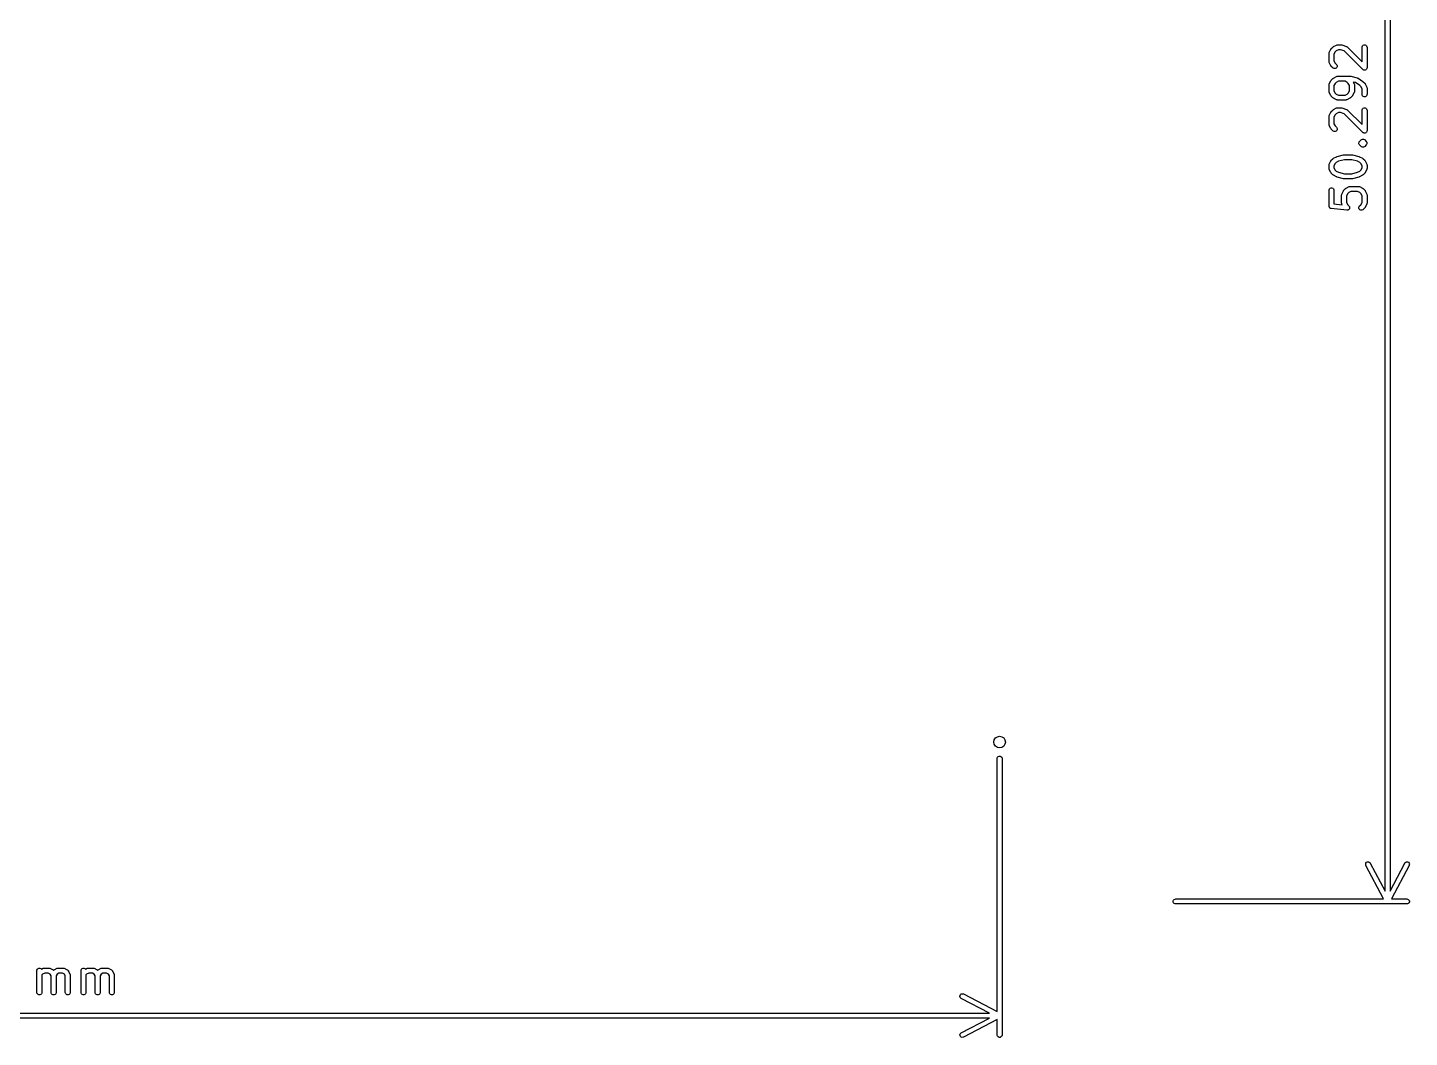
# Model space of a CAD drawing. Extents: x 0.02 to 3.29, y 0.05 to 2.53.
# Drawn here: x 1.642 to 3.288, y 0.048 to 1.252 of the extents above; entities that cross this region are included whole.
import ezdxf

# ---------------------------------------------------------------- set-up
doc = ezdxf.new("R2010")
doc.units = 0
doc.header["$MEASUREMENT"] = 0
doc.layers.add('BLACK', color=7, linetype='CONTINUOUS')

msp = doc.modelspace()

# ---------------------------------------------------------------- linework, layer by layer
at = {"layer": 'BLACK', "linetype": 'CONTINUOUS'}
for p, q in [((3.259, 0.2221), (3.259, 2.1779)), ((3.265, 2.1779), (3.265, 0.2221)), ((3.1923, 1.2206), (3.1924, 1.2212)), ((3.1923, 1.2112), (3.1923, 1.2206)), ((3.1924, 1.2214), (3.1926, 1.2219)), ((3.1924, 1.2213), (3.1924, 1.2214)), ((3.1924, 1.2212), (3.1924, 1.2213)), ((3.1926, 1.2219), (3.1945, 1.2257)), ((3.1945, 1.2257), (3.1947, 1.2259)), ((3.1947, 1.2261), (3.1948, 1.2262)), ((3.1947, 1.226), (3.1947, 1.2261)), ((3.1947, 1.2259), (3.1947, 1.226)), ((3.1948, 1.2262), (3.1949, 1.2262)), ((3.1949, 1.2262), (3.195, 1.2265)), ((3.195, 1.2265), (3.1969, 1.2283)), ((3.1969, 1.2283), (3.1971, 1.2285)), ((3.1971, 1.2285), (3.1972, 1.2286)), ((3.1972, 1.2286), (3.1973, 1.2286)), ((3.1973, 1.2286), (3.1974, 1.2287)), ((3.1974, 1.2287), (3.1977, 1.2289)), ((3.1974, 1.2287), (3.1974, 1.2287)), ((3.1977, 1.2289), (3.2014, 1.2308)), ((3.1996, 1.2226), (3.1982, 1.2199)), ((3.1982, 1.2199), (3.1982, 1.2119)), ((3.2008, 1.2238), (3.1996, 1.2226)), ((3.2035, 1.2252), (3.2008, 1.2238)), ((3.2014, 1.2308), (3.202, 1.231)), ((3.202, 1.231), (3.2021, 1.231)), ((3.2021, 1.231), (3.2022, 1.231)), ((3.2022, 1.231), (3.2028, 1.2311)), ((3.2028, 1.2311), (3.2065, 1.2311)), ((3.206, 1.2252), (3.2035, 1.2252)), ((3.2105, 1.2237), (3.206, 1.2252)), ((3.2065, 1.2311), (3.2068, 1.231)), ((3.2068, 1.231), (3.2069, 1.2311)), ((3.2069, 1.2311), (3.207, 1.231)), ((3.207, 1.231), (3.2071, 1.231)), ((3.2071, 1.231), (3.2072, 1.231)), ((3.2072, 1.231), (3.2074, 1.2309)), ((3.2074, 1.2309), (3.2131, 1.229)), ((3.2325, 1.2017), (3.2105, 1.2237)), ((3.2131, 1.229), (3.2136, 1.2288)), ((3.2136, 1.2288), (3.2137, 1.2287)), ((3.2137, 1.2287), (3.2138, 1.2287)), ((3.2138, 1.2287), (3.2142, 1.2283)), ((3.2142, 1.2283), (3.2317, 1.2109)), ((3.2317, 1.2287), (3.2322, 1.2298)), ((3.2317, 1.2281), (3.2317, 1.2287)), ((3.2317, 1.2109), (3.2317, 1.2281)), ((3.2322, 1.2298), (3.233, 1.2306)), ((3.233, 1.2306), (3.2341, 1.231)), ((3.2341, 1.231), (3.2352, 1.231)), ((3.2352, 1.231), (3.2363, 1.2306)), ((3.2363, 1.2306), (3.2371, 1.2298)), ((3.2371, 1.2298), (3.2375, 1.2287)), ((3.2375, 1.2287), (3.2376, 1.2281)), ((3.2376, 1.2281), (3.2376, 1.2037)), ((3.1924, 1.2107), (3.1923, 1.2112)), ((3.1924, 1.2106), (3.1924, 1.2107)), ((3.1924, 1.2105), (3.1924, 1.2106)), ((3.1926, 1.2099), (3.1924, 1.2105)), ((3.1945, 1.2062), (3.1926, 1.2099)), ((3.1947, 1.2059), (3.1945, 1.2062)), ((3.1947, 1.2058), (3.1947, 1.2059)), ((3.1947, 1.2059), (3.1947, 1.2059)), ((3.1948, 1.2057), (3.1947, 1.2058)), ((3.1949, 1.2056), (3.1948, 1.2057)), ((3.195, 1.2054), (3.1949, 1.2056)), ((3.1969, 1.2035), (3.195, 1.2054)), ((3.1974, 1.2032), (3.1969, 1.2035)), ((3.1984, 1.2027), (3.1974, 1.2032)), ((3.1982, 1.2119), (3.1996, 1.2092)), ((3.1996, 1.2027), (3.1984, 1.2027)), ((3.1996, 1.2092), (3.2011, 1.2077)), ((3.2007, 1.2032), (3.1996, 1.2027)), ((3.2015, 1.204), (3.2007, 1.2032)), ((3.2011, 1.2077), (3.2015, 1.2073)), ((3.2015, 1.2073), (3.2019, 1.2062)), ((3.2019, 1.205), (3.2015, 1.204)), ((3.2019, 1.2062), (3.2019, 1.205)), ((3.233, 1.2013), (3.2325, 1.2017)), ((3.2371, 1.2021), (3.2363, 1.2013)), ((3.2374, 1.2029), (3.2371, 1.2021)), ((3.2375, 1.2032), (3.2374, 1.2029)), ((3.2376, 1.2037), (3.2375, 1.2032)), ((3.1926, 1.1844), (3.1945, 1.1882)), ((3.1945, 1.1882), (3.1947, 1.1884)), ((3.1947, 1.1886), (3.1948, 1.1887)), ((3.1947, 1.1885), (3.1947, 1.1886)), ((3.1947, 1.1884), (3.1947, 1.1885)), ((3.1948, 1.1887), (3.1949, 1.1887)), ((3.1949, 1.1887), (3.195, 1.189)), ((3.195, 1.189), (3.1969, 1.1908)), ((3.1969, 1.1908), (3.1971, 1.191)), ((3.1971, 1.191), (3.1972, 1.1911)), ((3.1972, 1.1911), (3.1973, 1.1911)), ((3.1973, 1.1911), (3.1974, 1.1912)), ((3.1974, 1.1912), (3.1977, 1.1914)), ((3.1974, 1.1912), (3.1974, 1.1912)), ((3.1977, 1.1914), (3.2014, 1.1933)), ((3.1996, 1.1851), (3.1982, 1.1824)), ((3.2008, 1.1863), (3.1996, 1.1851)), ((3.2035, 1.1877), (3.2008, 1.1863)), ((3.2014, 1.1933), (3.202, 1.1935)), ((3.202, 1.1935), (3.2021, 1.1935)), ((3.2021, 1.1935), (3.2022, 1.1935)), ((3.2022, 1.1935), (3.2028, 1.1936)), ((3.2028, 1.1936), (3.2178, 1.1936)), ((3.2114, 1.1877), (3.2035, 1.1877)), ((3.2141, 1.1863), (3.2114, 1.1877)), ((3.2153, 1.1851), (3.2141, 1.1863)), ((3.2167, 1.1824), (3.2153, 1.1851)), ((3.2178, 1.1936), (3.2179, 1.1936)), ((3.2179, 1.1936), (3.2179, 1.1936)), ((3.2179, 1.1936), (3.2181, 1.1935)), ((3.2181, 1.1935), (3.2183, 1.1935)), ((3.2183, 1.1935), (3.2184, 1.1935)), ((3.2184, 1.1935), (3.2185, 1.1935)), ((3.2185, 1.1935), (3.226, 1.1916)), ((3.224, 1.186), (3.2211, 1.1867)), ((3.2211, 1.1867), (3.2223, 1.1844)), ((3.229, 1.1827), (3.224, 1.186)), ((3.226, 1.1916), (3.2263, 1.1915)), ((3.2263, 1.1915), (3.2264, 1.1915)), ((3.2264, 1.1915), (3.2264, 1.1914)), ((3.2264, 1.1914), (3.2265, 1.1914)), ((3.2265, 1.1914), (3.2266, 1.1914)), ((3.2266, 1.1914), (3.2269, 1.1912)), ((3.2269, 1.1912), (3.2325, 1.1875)), ((3.2325, 1.1875), (3.2325, 1.1875)), ((3.2325, 1.1875), (3.2325, 1.1875)), ((3.2325, 1.1875), (3.2327, 1.1873)), ((3.2327, 1.1873), (3.233, 1.1871)), ((3.2337, 1.201), (3.233, 1.2013)), ((3.233, 1.1871), (3.233, 1.1871)), ((3.233, 1.1871), (3.233, 1.1871)), ((3.233, 1.1871), (3.2348, 1.1852)), ((3.2341, 1.2009), (3.2337, 1.201)), ((3.2352, 1.2009), (3.2341, 1.2009)), ((3.2341, 1.2009), (3.2341, 1.2009)), ((3.2348, 1.1852), (3.235, 1.185)), ((3.2363, 1.2013), (3.2352, 1.2009)), ((3.1923, 1.1831), (3.1924, 1.1837)), ((3.1923, 1.1756), (3.1923, 1.1831)), ((3.1924, 1.1751), (3.1923, 1.1756)), ((3.1924, 1.1839), (3.1926, 1.1844)), ((3.1924, 1.1838), (3.1924, 1.1839)), ((3.1924, 1.1837), (3.1924, 1.1838)), ((3.1924, 1.175), (3.1924, 1.1751)), ((3.1924, 1.1748), (3.1924, 1.175)), ((3.1926, 1.1743), (3.1924, 1.1748)), ((3.1945, 1.1706), (3.1926, 1.1743)), ((3.1947, 1.1703), (3.1945, 1.1706)), ((3.1947, 1.1702), (3.1947, 1.1703)), ((3.1948, 1.1701), (3.1947, 1.1702)), ((3.1947, 1.1702), (3.1947, 1.1702)), ((3.1949, 1.17), (3.1948, 1.1701)), ((3.195, 1.1698), (3.1949, 1.17)), ((3.1969, 1.1679), (3.195, 1.1698)), ((3.1982, 1.1824), (3.1982, 1.1763)), ((3.1982, 1.1763), (3.1996, 1.1736)), ((3.1996, 1.1736), (3.2008, 1.1724)), ((3.2008, 1.1724), (3.2035, 1.1711)), ((3.2035, 1.1711), (3.2114, 1.1711)), ((3.2114, 1.1711), (3.2141, 1.1724)), ((3.2141, 1.1724), (3.2153, 1.1736)), ((3.2153, 1.1736), (3.2167, 1.1763)), ((3.2167, 1.1763), (3.2167, 1.1824)), ((3.2198, 1.1698), (3.218, 1.1679)), ((3.22, 1.17), (3.2198, 1.1698)), ((3.2201, 1.1701), (3.22, 1.17)), ((3.2202, 1.1702), (3.2201, 1.1702)), ((3.2201, 1.1702), (3.2201, 1.1701)), ((3.2204, 1.1706), (3.2202, 1.1703)), ((3.2202, 1.1703), (3.2202, 1.1702)), ((3.2223, 1.1743), (3.2204, 1.1706)), ((3.2223, 1.1844), (3.2225, 1.1839)), ((3.2225, 1.1748), (3.2223, 1.1743)), ((3.2225, 1.1839), (3.2225, 1.1838)), ((3.2225, 1.1838), (3.2225, 1.1837)), ((3.2225, 1.1837), (3.2226, 1.1831)), ((3.2226, 1.1756), (3.2225, 1.1751)), ((3.2225, 1.1751), (3.2225, 1.175)), ((3.2225, 1.175), (3.2225, 1.1748)), ((3.2226, 1.1831), (3.2226, 1.1756)), ((3.2303, 1.1814), (3.229, 1.1827)), ((3.2317, 1.1787), (3.2303, 1.1814)), ((3.2317, 1.1719), (3.2317, 1.1787)), ((3.2317, 1.1713), (3.2317, 1.1719)), ((3.2322, 1.1702), (3.2317, 1.1713)), ((3.233, 1.1694), (3.2322, 1.1702)), ((3.2341, 1.169), (3.233, 1.1694)), ((3.2352, 1.169), (3.2341, 1.169)), ((3.235, 1.185), (3.2351, 1.1849)), ((3.2351, 1.1849), (3.2351, 1.1848)), ((3.2351, 1.1848), (3.2352, 1.1848)), ((3.2352, 1.1848), (3.2352, 1.1847)), ((3.2352, 1.1847), (3.2354, 1.1844)), ((3.2363, 1.1694), (3.2352, 1.169)), ((3.2354, 1.1844), (3.2373, 1.1807)), ((3.2371, 1.1702), (3.2363, 1.1694)), ((3.2375, 1.1713), (3.2371, 1.1702)), ((3.2373, 1.1807), (3.2375, 1.1802)), ((3.2375, 1.1802), (3.2375, 1.1801)), ((3.2375, 1.1801), (3.2375, 1.18)), ((3.2375, 1.18), (3.2376, 1.1794)), ((3.2376, 1.1719), (3.2375, 1.1713)), ((3.2376, 1.1794), (3.2376, 1.1719)), ((3.195, 1.1515), (3.1969, 1.1533)), ((3.1971, 1.1677), (3.1969, 1.1679)), ((3.1969, 1.1533), (3.1971, 1.1535)), ((3.1972, 1.1677), (3.1971, 1.1677)), ((3.1971, 1.1535), (3.1972, 1.1536)), ((3.1973, 1.1676), (3.1972, 1.1677)), ((3.1972, 1.1536), (3.1973, 1.1536)), ((3.1974, 1.1675), (3.1973, 1.1676)), ((3.1973, 1.1536), (3.1974, 1.1537)), ((3.1977, 1.1674), (3.1974, 1.1675)), ((3.1974, 1.1675), (3.1974, 1.1675)), ((3.1974, 1.1537), (3.1977, 1.1539)), ((3.1974, 1.1537), (3.1974, 1.1537)), ((3.2014, 1.1655), (3.1977, 1.1674)), ((3.1977, 1.1539), (3.2014, 1.1558)), ((3.202, 1.1653), (3.2014, 1.1655)), ((3.2014, 1.1558), (3.202, 1.156)), ((3.2021, 1.1653), (3.202, 1.1653)), ((3.202, 1.156), (3.2021, 1.156)), ((3.2022, 1.1652), (3.2021, 1.1653)), ((3.2021, 1.156), (3.2022, 1.156)), ((3.2028, 1.1652), (3.2022, 1.1652)), ((3.2022, 1.156), (3.2028, 1.1561)), ((3.2121, 1.1652), (3.2028, 1.1652)), ((3.2028, 1.1561), (3.2065, 1.1561)), ((3.2065, 1.1561), (3.2068, 1.1561)), ((3.2068, 1.1561), (3.2069, 1.1561)), ((3.2069, 1.1561), (3.207, 1.156)), ((3.207, 1.156), (3.2071, 1.156)), ((3.2071, 1.156), (3.2072, 1.156)), ((3.2072, 1.156), (3.2074, 1.1559)), ((3.2074, 1.1559), (3.2131, 1.1541)), ((3.2127, 1.1652), (3.2121, 1.1652)), ((3.2128, 1.1653), (3.2127, 1.1652)), ((3.2129, 1.1653), (3.2128, 1.1653)), ((3.2135, 1.1655), (3.2129, 1.1653)), ((3.2131, 1.1541), (3.2136, 1.1538)), ((3.2172, 1.1674), (3.2135, 1.1655)), ((3.2136, 1.1538), (3.2137, 1.1538)), ((3.2137, 1.1538), (3.2138, 1.1537)), ((3.2138, 1.1537), (3.2142, 1.1533)), ((3.2142, 1.1533), (3.2317, 1.1359)), ((3.2175, 1.1675), (3.2172, 1.1674)), ((3.2176, 1.1676), (3.2175, 1.1675)), ((3.2175, 1.1675), (3.2175, 1.1675)), ((3.2177, 1.1677), (3.2176, 1.1676)), ((3.218, 1.1679), (3.2177, 1.1677)), ((3.2177, 1.1677), (3.2177, 1.1677)), ((3.2317, 1.1537), (3.2322, 1.1548)), ((3.2317, 1.1531), (3.2317, 1.1537)), ((3.2317, 1.1359), (3.2317, 1.1531)), ((3.2322, 1.1548), (3.233, 1.1556)), ((3.233, 1.1556), (3.2341, 1.156)), ((3.2341, 1.156), (3.2352, 1.156)), ((3.2352, 1.156), (3.2363, 1.1556)), ((3.2363, 1.1556), (3.2371, 1.1548)), ((3.2371, 1.1548), (3.2375, 1.1537)), ((3.2375, 1.1537), (3.2376, 1.1531)), ((3.2376, 1.1531), (3.2376, 1.1288)), ((3.1923, 1.1456), (3.1924, 1.1462)), ((3.1923, 1.1363), (3.1923, 1.1456)), ((3.1924, 1.1357), (3.1923, 1.1363)), ((3.1924, 1.1464), (3.1926, 1.147)), ((3.1924, 1.1463), (3.1924, 1.1464)), ((3.1924, 1.1462), (3.1924, 1.1463)), ((3.1924, 1.1356), (3.1924, 1.1357)), ((3.1926, 1.147), (3.1945, 1.1507)), ((3.1945, 1.1507), (3.1947, 1.1509)), ((3.1947, 1.1511), (3.1948, 1.1512)), ((3.1947, 1.151), (3.1947, 1.1511)), ((3.1947, 1.1509), (3.1947, 1.151)), ((3.1948, 1.1512), (3.1949, 1.1512)), ((3.1949, 1.1512), (3.195, 1.1515)), ((3.1996, 1.1476), (3.1982, 1.1449)), ((3.1982, 1.1449), (3.1982, 1.137)), ((3.1982, 1.137), (3.1996, 1.1343)), ((3.2008, 1.1488), (3.1996, 1.1476)), ((3.2035, 1.1502), (3.2008, 1.1488)), ((3.206, 1.1502), (3.2035, 1.1502)), ((3.2105, 1.1487), (3.206, 1.1502)), ((3.2325, 1.1267), (3.2105, 1.1487)), ((3.1924, 1.1355), (3.1924, 1.1356)), ((3.1926, 1.1349), (3.1924, 1.1355)), ((3.1945, 1.1312), (3.1926, 1.1349)), ((3.1947, 1.1309), (3.1945, 1.1312)), ((3.1947, 1.1308), (3.1947, 1.1309)), ((3.1947, 1.1309), (3.1947, 1.1309)), ((3.1948, 1.1307), (3.1947, 1.1308)), ((3.1949, 1.1306), (3.1948, 1.1307)), ((3.195, 1.1304), (3.1949, 1.1306)), ((3.1969, 1.1285), (3.195, 1.1304)), ((3.1974, 1.1282), (3.1969, 1.1285)), ((3.1984, 1.1277), (3.1974, 1.1282)), ((3.1996, 1.1277), (3.1984, 1.1277)), ((3.1996, 1.1343), (3.2011, 1.1327)), ((3.2007, 1.1282), (3.1996, 1.1277)), ((3.2015, 1.129), (3.2007, 1.1282)), ((3.2011, 1.1327), (3.2015, 1.1323)), ((3.2015, 1.1323), (3.2019, 1.1312)), ((3.2019, 1.1301), (3.2015, 1.129)), ((3.2019, 1.1312), (3.2019, 1.1301)), ((3.233, 1.1263), (3.2325, 1.1267)), ((3.2337, 1.126), (3.233, 1.1263)), ((3.2341, 1.1259), (3.2337, 1.126)), ((3.2352, 1.1259), (3.2341, 1.1259)), ((3.2341, 1.1259), (3.2341, 1.1259)), ((3.2363, 1.1263), (3.2352, 1.1259)), ((3.2371, 1.1271), (3.2363, 1.1263)), ((3.2374, 1.1279), (3.2371, 1.1271)), ((3.2375, 1.1282), (3.2374, 1.1279)), ((3.2376, 1.1288), (3.2375, 1.1282)), ((3.228, 1.1143), (3.2283, 1.1151)), ((3.228, 1.1132), (3.228, 1.1143)), ((3.2284, 1.1121), (3.228, 1.1132)), ((3.2283, 1.1151), (3.2284, 1.1154)), ((3.2284, 1.1154), (3.2288, 1.1158)), ((3.2284, 1.1154), (3.2284, 1.1154)), ((3.2288, 1.1117), (3.2284, 1.1121)), ((3.2284, 1.1121), (3.2284, 1.1121)), ((3.2288, 1.1158), (3.2307, 1.1177)), ((3.2307, 1.1098), (3.2288, 1.1117)), ((3.2307, 1.1177), (3.2311, 1.1181)), ((3.2311, 1.1094), (3.2307, 1.1098)), ((3.2311, 1.1181), (3.2322, 1.1185)), ((3.2322, 1.109), (3.2311, 1.1094)), ((3.2322, 1.1185), (3.2333, 1.1185)), ((3.2333, 1.109), (3.2322, 1.109)), ((3.2333, 1.1185), (3.2344, 1.1181)), ((3.2344, 1.1094), (3.2333, 1.109)), ((3.2344, 1.1181), (3.2344, 1.1181)), ((3.2344, 1.1181), (3.2348, 1.1177)), ((3.2348, 1.1098), (3.2344, 1.1094)), ((3.2348, 1.1177), (3.2367, 1.1158)), ((3.2367, 1.1117), (3.2348, 1.1098)), ((3.2367, 1.1158), (3.2371, 1.1154)), ((3.2371, 1.1121), (3.2367, 1.1117)), ((3.2371, 1.1154), (3.2372, 1.1151)), ((3.2375, 1.1132), (3.2371, 1.1121)), ((3.2372, 1.1151), (3.2375, 1.1143)), ((3.2375, 1.1143), (3.2375, 1.1132)), ((3.1923, 1.0875), (3.1924, 1.0881)), ((3.1923, 1.0838), (3.1923, 1.0875)), ((3.1924, 1.0883), (3.1926, 1.0888)), ((3.1924, 1.0882), (3.1924, 1.0883)), ((3.1924, 1.0881), (3.1924, 1.0882)), ((3.1926, 1.0888), (3.1945, 1.0926)), ((3.1945, 1.0926), (3.1947, 1.0928)), ((3.1947, 1.093), (3.1948, 1.0931)), ((3.1947, 1.0929), (3.1947, 1.093)), ((3.1947, 1.0928), (3.1947, 1.0929)), ((3.1948, 1.0931), (3.1949, 1.0931)), ((3.1949, 1.0931), (3.195, 1.0934)), ((3.195, 1.0934), (3.1969, 1.0952)), ((3.1969, 1.0952), (3.1971, 1.0954)), ((3.1971, 1.0954), (3.1972, 1.0955)), ((3.1972, 1.0955), (3.1973, 1.0955)), ((3.1973, 1.0955), (3.1974, 1.0956)), ((3.1974, 1.0956), (3.1977, 1.0958)), ((3.1974, 1.0956), (3.1974, 1.0956)), ((3.1977, 1.0958), (3.2014, 1.0977)), ((3.1996, 1.0895), (3.1982, 1.0868)), ((3.1982, 1.0868), (3.1982, 1.0845)), ((3.2008, 1.0907), (3.1996, 1.0895)), ((3.2038, 1.0922), (3.2008, 1.0907)), ((3.2014, 1.0977), (3.2015, 1.0977)), ((3.2015, 1.0977), (3.2017, 1.0978)), ((3.2015, 1.0977), (3.2015, 1.0977)), ((3.2017, 1.0978), (3.202, 1.0979)), ((3.202, 1.0979), (3.2095, 1.0998)), ((3.202, 1.0979), (3.202, 1.0979)), ((3.202, 1.0979), (3.202, 1.0979)), ((3.2106, 1.0939), (3.2038, 1.0922)), ((3.2095, 1.0998), (3.2096, 1.0998)), ((3.2096, 1.0998), (3.2097, 1.0998)), ((3.2097, 1.0998), (3.2099, 1.0998)), ((3.2099, 1.0998), (3.2101, 1.0998)), ((3.2101, 1.0998), (3.2102, 1.0998)), ((3.2102, 1.0998), (3.2103, 1.0998)), ((3.2103, 1.0998), (3.2196, 1.0998)), ((3.2193, 1.0939), (3.2106, 1.0939)), ((3.2261, 1.0922), (3.2193, 1.0939)), ((3.2196, 1.0998), (3.2197, 1.0998)), ((3.2197, 1.0998), (3.2198, 1.0998)), ((3.2198, 1.0998), (3.22, 1.0998)), ((3.22, 1.0998), (3.2202, 1.0998)), ((3.2202, 1.0998), (3.2202, 1.0998)), ((3.2202, 1.0998), (3.2203, 1.0998)), ((3.2203, 1.0998), (3.2278, 1.0979)), ((3.2291, 1.0907), (3.2261, 1.0922)), ((3.2278, 1.0979), (3.2279, 1.0979)), ((3.2279, 1.0979), (3.2279, 1.0979)), ((3.2279, 1.0979), (3.2282, 1.0978)), ((3.2282, 1.0978), (3.2284, 1.0977)), ((3.2284, 1.0977), (3.2284, 1.0977)), ((3.2284, 1.0977), (3.2285, 1.0977)), ((3.2285, 1.0977), (3.2322, 1.0958)), ((3.2303, 1.0895), (3.2291, 1.0907)), ((3.2317, 1.0868), (3.2303, 1.0895)), ((3.2317, 1.0845), (3.2317, 1.0868)), ((3.2322, 1.0958), (3.2324, 1.0956)), ((3.2324, 1.0956), (3.2325, 1.0956)), ((3.2325, 1.0956), (3.2326, 1.0955)), ((3.2326, 1.0955), (3.2327, 1.0955)), ((3.2327, 1.0955), (3.2327, 1.0954)), ((3.2327, 1.0954), (3.233, 1.0952)), ((3.233, 1.0952), (3.2348, 1.0934)), ((3.2348, 1.0934), (3.235, 1.0931)), ((3.235, 1.0931), (3.2351, 1.0931)), ((3.2351, 1.0931), (3.2351, 1.093)), ((3.2351, 1.093), (3.2352, 1.0929)), ((3.2352, 1.0929), (3.2352, 1.0928)), ((3.2352, 1.0928), (3.2354, 1.0926)), ((3.2354, 1.0926), (3.2373, 1.0888)), ((3.2373, 1.0888), (3.2375, 1.0883)), ((3.2375, 1.0883), (3.2375, 1.0882)), ((3.2375, 1.0882), (3.2375, 1.0881)), ((3.2375, 1.0881), (3.2376, 1.0875)), ((3.2376, 1.0875), (3.2376, 1.0838)), ((3.1924, 1.0832), (3.1923, 1.0838)), ((3.1924, 1.0831), (3.1924, 1.0832)), ((3.1924, 1.083), (3.1924, 1.0831)), ((3.1926, 1.0824), (3.1924, 1.083)), ((3.1945, 1.0787), (3.1926, 1.0824)), ((3.1947, 1.0784), (3.1945, 1.0787)), ((3.1947, 1.0783), (3.1947, 1.0784)), ((3.1947, 1.0784), (3.1947, 1.0784)), ((3.1948, 1.0782), (3.1947, 1.0783)), ((3.1949, 1.0782), (3.1948, 1.0782)), ((3.195, 1.0779), (3.1949, 1.0782)), ((3.1969, 1.0761), (3.195, 1.0779)), ((3.1971, 1.0759), (3.1969, 1.0761)), ((3.1972, 1.0758), (3.1971, 1.0759)), ((3.1973, 1.0758), (3.1972, 1.0758)), ((3.1974, 1.0757), (3.1973, 1.0758)), ((3.1977, 1.0755), (3.1974, 1.0757)), ((3.1974, 1.0757), (3.1974, 1.0757)), ((3.2014, 1.0736), (3.1977, 1.0755)), ((3.1982, 1.0845), (3.1996, 1.0818)), ((3.1996, 1.0818), (3.2008, 1.0806)), ((3.2008, 1.0806), (3.2038, 1.0791)), ((3.2015, 1.0736), (3.2014, 1.0736)), ((3.2017, 1.0735), (3.2015, 1.0736)), ((3.2015, 1.0736), (3.2015, 1.0736)), ((3.202, 1.0734), (3.2017, 1.0735)), ((3.2095, 1.0715), (3.202, 1.0734)), ((3.202, 1.0734), (3.202, 1.0734)), ((3.202, 1.0734), (3.202, 1.0734)), ((3.2038, 1.0791), (3.2106, 1.0773)), ((3.2096, 1.0715), (3.2095, 1.0715)), ((3.2097, 1.0715), (3.2096, 1.0715)), ((3.2099, 1.0715), (3.2097, 1.0715)), ((3.2101, 1.0714), (3.2099, 1.0715)), ((3.2102, 1.0714), (3.2101, 1.0714)), ((3.2103, 1.0714), (3.2102, 1.0714)), ((3.2196, 1.0714), (3.2103, 1.0714)), ((3.2106, 1.0773), (3.2193, 1.0773)), ((3.2193, 1.0773), (3.2261, 1.0791)), ((3.2197, 1.0714), (3.2196, 1.0714)), ((3.2198, 1.0714), (3.2197, 1.0714)), ((3.22, 1.0715), (3.2198, 1.0714)), ((3.2202, 1.0715), (3.22, 1.0715)), ((3.2203, 1.0715), (3.2202, 1.0715)), ((3.2202, 1.0715), (3.2202, 1.0715)), ((3.2278, 1.0734), (3.2203, 1.0715)), ((3.2261, 1.0791), (3.2291, 1.0806)), ((3.2279, 1.0734), (3.2278, 1.0734)), ((3.2282, 1.0735), (3.2279, 1.0734)), ((3.2279, 1.0734), (3.2279, 1.0734)), ((3.2284, 1.0736), (3.2282, 1.0735)), ((3.2285, 1.0736), (3.2284, 1.0736)), ((3.2284, 1.0736), (3.2284, 1.0736)), ((3.2322, 1.0755), (3.2285, 1.0736)), ((3.2291, 1.0806), (3.2303, 1.0818)), ((3.2303, 1.0818), (3.2317, 1.0845)), ((3.2324, 1.0757), (3.2322, 1.0755)), ((3.2325, 1.0757), (3.2324, 1.0757)), ((3.2326, 1.0758), (3.2325, 1.0757)), ((3.2327, 1.0758), (3.2326, 1.0758)), ((3.233, 1.0761), (3.2327, 1.0759)), ((3.2327, 1.0759), (3.2327, 1.0758)), ((3.2348, 1.0779), (3.233, 1.0761)), ((3.235, 1.0782), (3.2348, 1.0779)), ((3.2351, 1.0782), (3.235, 1.0782)), ((3.2352, 1.0784), (3.2351, 1.0783)), ((3.2351, 1.0783), (3.2351, 1.0782)), ((3.2354, 1.0787), (3.2352, 1.0784)), ((3.2352, 1.0784), (3.2352, 1.0784)), ((3.2373, 1.0824), (3.2354, 1.0787)), ((3.2375, 1.083), (3.2373, 1.0824)), ((3.2376, 1.0838), (3.2375, 1.0832)), ((3.2375, 1.0832), (3.2375, 1.0831)), ((3.2375, 1.0831), (3.2375, 1.083)), ((3.1923, 1.0575), (3.1924, 1.0581)), ((3.1923, 1.0388), (3.1923, 1.0575)), ((3.1924, 1.0581), (3.1928, 1.0592)), ((3.1928, 1.0592), (3.1936, 1.06)), ((3.1936, 1.06), (3.1947, 1.0604)), ((3.1947, 1.0604), (3.1958, 1.0604)), ((3.1958, 1.0604), (3.1969, 1.06)), ((3.1969, 1.06), (3.1977, 1.0592)), ((3.1977, 1.0592), (3.1982, 1.0581)), ((3.1982, 1.0581), (3.1982, 1.0575)), ((3.1982, 1.0575), (3.1982, 1.0414)), ((3.2076, 1.0532), (3.2095, 1.057)), ((3.2095, 1.057), (3.2096, 1.0572)), ((3.2096, 1.0572), (3.2097, 1.0573)), ((3.2097, 1.0574), (3.2098, 1.0575)), ((3.2097, 1.0573), (3.2097, 1.0574)), ((3.2098, 1.0575), (3.2099, 1.0575)), ((3.2099, 1.0575), (3.21, 1.0577)), ((3.21, 1.0577), (3.2119, 1.0596)), ((3.2119, 1.0596), (3.2121, 1.0598)), ((3.2121, 1.0598), (3.2122, 1.0599)), ((3.2122, 1.0599), (3.2123, 1.0599)), ((3.2123, 1.0599), (3.2124, 1.06)), ((3.2124, 1.06), (3.2127, 1.0602)), ((3.2124, 1.06), (3.2124, 1.06)), ((3.2127, 1.0602), (3.2164, 1.062)), ((3.2146, 1.0539), (3.2132, 1.0512)), ((3.2158, 1.0551), (3.2146, 1.0539)), ((3.2185, 1.0564), (3.2158, 1.0551)), ((3.2164, 1.062), (3.217, 1.0622)), ((3.217, 1.0622), (3.2171, 1.0622)), ((3.2171, 1.0622), (3.2172, 1.0623)), ((3.2172, 1.0623), (3.2178, 1.0623)), ((3.2178, 1.0623), (3.2271, 1.0623)), ((3.2264, 1.0564), (3.2185, 1.0564)), ((3.2291, 1.0551), (3.2264, 1.0564)), ((3.2271, 1.0623), (3.2277, 1.0623)), ((3.2277, 1.0623), (3.2278, 1.0622)), ((3.2278, 1.0622), (3.2279, 1.0622)), ((3.2279, 1.0622), (3.2285, 1.062)), ((3.2285, 1.062), (3.2322, 1.0602)), ((3.2303, 1.0539), (3.2291, 1.0551)), ((3.2317, 1.0512), (3.2303, 1.0539)), ((3.2322, 1.0602), (3.2324, 1.06)), ((3.2324, 1.06), (3.2325, 1.06)), ((3.2325, 1.06), (3.2326, 1.0599)), ((3.2326, 1.0599), (3.2327, 1.0599)), ((3.2327, 1.0599), (3.2327, 1.0598)), ((3.2327, 1.0598), (3.233, 1.0596)), ((3.233, 1.0596), (3.2348, 1.0577)), ((3.2348, 1.0577), (3.235, 1.0575)), ((3.235, 1.0575), (3.2351, 1.0575)), ((3.2351, 1.0575), (3.2351, 1.0574)), ((3.2351, 1.0574), (3.2352, 1.0573)), ((3.2352, 1.0573), (3.2352, 1.0572)), ((3.2352, 1.0572), (3.2354, 1.057)), ((3.2354, 1.057), (3.2373, 1.0532)), ((3.1923, 1.0386), (3.1923, 1.0388)), ((3.1923, 1.0385), (3.1923, 1.0386)), ((3.1923, 1.0384), (3.1923, 1.0385)), ((3.1924, 1.0382), (3.1923, 1.0384)), ((3.1925, 1.0378), (3.1924, 1.0382)), ((3.1927, 1.0374), (3.1925, 1.0378)), ((3.1927, 1.0373), (3.1927, 1.0374)), ((3.1928, 1.0371), (3.1927, 1.0373)), ((3.1931, 1.0368), (3.1928, 1.0371)), ((3.1982, 1.0414), (3.208, 1.0405)), ((3.2073, 1.0519), (3.2074, 1.0525)), ((3.2073, 1.0425), (3.2073, 1.0519)), ((3.2074, 1.0419), (3.2073, 1.0425)), ((3.2074, 1.0527), (3.2076, 1.0532)), ((3.2074, 1.0526), (3.2074, 1.0527)), ((3.2074, 1.0525), (3.2074, 1.0526)), ((3.2074, 1.0418), (3.2074, 1.0419)), ((3.2074, 1.0417), (3.2074, 1.0418)), ((3.2076, 1.0412), (3.2074, 1.0417)), ((3.208, 1.0405), (3.2076, 1.0412)), ((3.2132, 1.0512), (3.2132, 1.0432)), ((3.2132, 1.0432), (3.2146, 1.0405)), ((3.2146, 1.0405), (3.2161, 1.039)), ((3.2161, 1.039), (3.2165, 1.0385)), ((3.2165, 1.0385), (3.2165, 1.0384)), ((3.2165, 1.0384), (3.2166, 1.0383)), ((3.2166, 1.0383), (3.2167, 1.0379)), ((3.2167, 1.0379), (3.2169, 1.0375)), ((3.2169, 1.0375), (3.2169, 1.0373)), ((3.2169, 1.0373), (3.2169, 1.0372)), ((3.2169, 1.0372), (3.2169, 1.0368)), ((3.228, 1.0375), (3.2284, 1.0385)), ((3.228, 1.0363), (3.228, 1.0375)), ((3.2284, 1.0385), (3.2288, 1.039)), ((3.2288, 1.039), (3.2303, 1.0405)), ((3.2303, 1.0405), (3.2317, 1.0432)), ((3.2317, 1.0432), (3.2317, 1.0512)), ((3.235, 1.0369), (3.2348, 1.0367)), ((3.2351, 1.037), (3.235, 1.0369)), ((3.2352, 1.0371), (3.2351, 1.037)), ((3.2351, 1.037), (3.2351, 1.037)), ((3.2354, 1.0374), (3.2352, 1.0372)), ((3.2352, 1.0372), (3.2352, 1.0371)), ((3.2373, 1.0412), (3.2354, 1.0374)), ((3.2373, 1.0532), (3.2375, 1.0527)), ((3.2375, 1.0417), (3.2373, 1.0412)), ((3.2375, 1.0527), (3.2375, 1.0526)), ((3.2375, 1.0526), (3.2375, 1.0525)), ((3.2375, 1.0525), (3.2376, 1.0519)), ((3.2376, 1.0425), (3.2375, 1.0419)), ((3.2375, 1.0419), (3.2375, 1.0418)), ((3.2375, 1.0418), (3.2375, 1.0417)), ((3.2376, 1.0519), (3.2376, 1.0425)), ((3.1934, 1.0365), (3.1931, 1.0368)), ((3.1935, 1.0364), (3.1934, 1.0365)), ((3.1936, 1.0363), (3.1935, 1.0364)), ((3.194, 1.0361), (3.1936, 1.0363)), ((3.1944, 1.0359), (3.194, 1.0361)), ((3.1946, 1.0359), (3.1944, 1.0359)), ((3.1947, 1.0359), (3.1946, 1.0359)), ((3.1948, 1.0359), (3.1947, 1.0359)), ((3.195, 1.0358), (3.1948, 1.0359)), ((3.2137, 1.034), (3.195, 1.0358)), ((3.2143, 1.034), (3.2137, 1.034)), ((3.2144, 1.034), (3.2143, 1.034)), ((3.2146, 1.034), (3.2144, 1.034)), ((3.215, 1.0342), (3.2146, 1.034)), ((3.2154, 1.0343), (3.215, 1.0342)), ((3.2155, 1.0344), (3.2154, 1.0343)), ((3.2156, 1.0344), (3.2155, 1.0344)), ((3.216, 1.0347), (3.2156, 1.0344)), ((3.2163, 1.035), (3.216, 1.0347)), ((3.2164, 1.0351), (3.2163, 1.035)), ((3.2165, 1.0353), (3.2164, 1.0351)), ((3.2166, 1.0357), (3.2165, 1.0353)), ((3.2168, 1.036), (3.2166, 1.0357)), ((3.2169, 1.0363), (3.2168, 1.0362)), ((3.2168, 1.0362), (3.2168, 1.036)), ((3.2169, 1.0368), (3.2169, 1.0363)), ((3.2284, 1.0353), (3.228, 1.0363)), ((3.2292, 1.0344), (3.2284, 1.0353)), ((3.2303, 1.034), (3.2292, 1.0344)), ((3.2315, 1.034), (3.2303, 1.034)), ((3.2325, 1.0344), (3.2315, 1.034)), ((3.233, 1.0348), (3.2325, 1.0344)), ((3.2348, 1.0367), (3.233, 1.0348)), ((2.797, 0.3803), (2.7971, 0.3809)), ((2.797, 0.0789), (2.797, 0.3803)), ((2.7971, 0.3809), (2.7975, 0.382)), ((2.7975, 0.382), (2.7984, 0.3828)), ((2.7984, 0.3828), (2.7994, 0.3832)), ((2.7994, 0.3832), (2.8006, 0.3832)), ((2.8006, 0.3832), (2.8016, 0.3828)), ((2.8016, 0.3828), (2.8025, 0.382)), ((2.8025, 0.382), (2.8029, 0.3809)), ((2.8029, 0.3809), (2.803, 0.3803)), ((2.803, 0.3803), (2.803, 0.0509)), ((3.236, 0.2547), (3.2363, 0.2558)), ((3.2361, 0.2535), (3.236, 0.2547)), ((3.2363, 0.253), (3.2361, 0.2535)), ((3.2363, 0.2558), (3.2371, 0.2567)), ((3.2571, 0.213), (3.2363, 0.253)), ((3.2371, 0.2567), (3.2381, 0.2572)), ((3.2381, 0.2572), (3.2392, 0.2573)), ((3.2392, 0.2573), (3.2403, 0.2569)), ((3.2403, 0.2569), (3.2412, 0.2562)), ((3.2412, 0.2562), (3.2415, 0.2557)), ((3.2415, 0.2557), (3.259, 0.2221)), ((3.265, 0.2221), (3.2825, 0.2557)), ((3.2877, 0.253), (3.2669, 0.213)), ((3.2825, 0.2557), (3.2828, 0.2562)), ((3.2828, 0.2562), (3.2837, 0.2569)), ((3.2837, 0.2569), (3.2848, 0.2573)), ((3.2848, 0.2573), (3.2859, 0.2572)), ((3.2859, 0.2572), (3.2869, 0.2567)), ((3.2869, 0.2567), (3.2877, 0.2558)), ((3.2877, 0.2558), (3.288, 0.2547)), ((3.2879, 0.2535), (3.2877, 0.253)), ((3.288, 0.2547), (3.2879, 0.2535)), ((3.0068, 0.2106), (3.0072, 0.2116)), ((3.0068, 0.2094), (3.0068, 0.2106)), ((3.0072, 0.2084), (3.0068, 0.2094)), ((3.0072, 0.2116), (3.008, 0.2125)), ((3.008, 0.2075), (3.0072, 0.2084)), ((3.008, 0.2125), (3.0091, 0.2129)), ((3.0091, 0.2071), (3.008, 0.2075)), ((3.0091, 0.2129), (3.0097, 0.213)), ((3.0097, 0.207), (3.0091, 0.2071)), ((3.0097, 0.213), (3.2571, 0.213)), ((3.2851, 0.207), (3.0097, 0.207)), ((3.2669, 0.213), (3.2851, 0.213)), ((3.2851, 0.213), (3.2857, 0.2129)), ((3.2857, 0.2071), (3.2851, 0.207)), ((3.2857, 0.2129), (3.2867, 0.2125)), ((3.2867, 0.2075), (3.2857, 0.2071)), ((3.2867, 0.2125), (3.2875, 0.2116)), ((3.2875, 0.2084), (3.2867, 0.2075)), ((3.2875, 0.2116), (3.288, 0.2106)), ((3.288, 0.2094), (3.2875, 0.2084)), ((3.288, 0.2106), (3.288, 0.2094)), ((1.6533, 0.1282), (1.6538, 0.1293)), ((1.6533, 0.1276), (1.6533, 0.1282)), ((1.6533, 0.1014), (1.6533, 0.1276)), ((1.6538, 0.1293), (1.6546, 0.1301)), ((1.6546, 0.1301), (1.6557, 0.1305)), ((1.6557, 0.1305), (1.6568, 0.1305)), ((1.6568, 0.1305), (1.6579, 0.1301)), ((1.6579, 0.1301), (1.6586, 0.1293)), ((1.6586, 0.1293), (1.6605, 0.1303)), ((1.6599, 0.1233), (1.6592, 0.1226)), ((1.6592, 0.1226), (1.6592, 0.1014)), ((1.6626, 0.1247), (1.6599, 0.1233)), ((1.6605, 0.1303), (1.6611, 0.1305)), ((1.6611, 0.1305), (1.6612, 0.1305)), ((1.6612, 0.1305), (1.6613, 0.1305)), ((1.6613, 0.1305), (1.6619, 0.1306)), ((1.6619, 0.1306), (1.6675, 0.1306)), ((1.6668, 0.1247), (1.6626, 0.1247)), ((1.669, 0.1235), (1.6668, 0.1247)), ((1.6675, 0.1306), (1.6681, 0.1305)), ((1.6681, 0.1305), (1.6682, 0.1305)), ((1.6682, 0.1305), (1.6683, 0.1305)), ((1.6683, 0.1305), (1.6688, 0.1303)), ((1.6688, 0.1303), (1.6726, 0.1284)), ((1.6702, 0.1213), (1.669, 0.1235)), ((1.6702, 0.1014), (1.6702, 0.1213)), ((1.6726, 0.1284), (1.6727, 0.1283)), ((1.6727, 0.1283), (1.6727, 0.1283)), ((1.6727, 0.1283), (1.6728, 0.1283)), ((1.6728, 0.1283), (1.6731, 0.1281)), ((1.6731, 0.1281), (1.6731, 0.128)), ((1.6731, 0.128), (1.6732, 0.1281)), ((1.6732, 0.1281), (1.6735, 0.1283)), ((1.6735, 0.1283), (1.6735, 0.1283)), ((1.6735, 0.1283), (1.6736, 0.1283)), ((1.6736, 0.1283), (1.6737, 0.1284)), ((1.6737, 0.1284), (1.6774, 0.1303)), ((1.6772, 0.1235), (1.6761, 0.1213)), ((1.6761, 0.1213), (1.6761, 0.1014)), ((1.6794, 0.1247), (1.6772, 0.1235)), ((1.6774, 0.1303), (1.678, 0.1305)), ((1.678, 0.1305), (1.6781, 0.1305)), ((1.6781, 0.1305), (1.6782, 0.1305)), ((1.6782, 0.1305), (1.6787, 0.1306)), ((1.6787, 0.1306), (1.6844, 0.1306)), ((1.6837, 0.1247), (1.6794, 0.1247)), ((1.6859, 0.1235), (1.6837, 0.1247)), ((1.6844, 0.1306), (1.6849, 0.1305)), ((1.6849, 0.1305), (1.685, 0.1305)), ((1.685, 0.1305), (1.6851, 0.1305)), ((1.6851, 0.1305), (1.6857, 0.1303)), ((1.6857, 0.1303), (1.6894, 0.1284)), ((1.687, 0.1213), (1.6859, 0.1235)), ((1.687, 0.1014), (1.687, 0.1213)), ((1.6894, 0.1284), (1.6895, 0.1283)), ((1.6895, 0.1283), (1.6896, 0.1283)), ((1.6896, 0.1283), (1.6896, 0.1283)), ((1.6896, 0.1283), (1.6899, 0.1281)), ((1.6899, 0.1281), (1.6902, 0.1278)), ((1.6902, 0.1278), (1.6904, 0.1276)), ((1.6904, 0.1276), (1.6906, 0.1273)), ((1.6906, 0.1273), (1.6907, 0.1272)), ((1.6907, 0.1272), (1.6907, 0.1272)), ((1.6907, 0.1272), (1.6908, 0.1271)), ((1.6908, 0.1271), (1.6926, 0.1233)), ((1.6926, 0.1233), (1.6928, 0.1228)), ((1.6928, 0.1228), (1.6928, 0.1227)), ((1.6928, 0.1227), (1.6929, 0.1226)), ((1.6929, 0.1226), (1.6929, 0.122)), ((1.6929, 0.122), (1.6929, 0.1014)), ((1.7058, 0.1282), (1.7063, 0.1293)), ((1.7058, 0.1276), (1.7058, 0.1282)), ((1.7058, 0.1014), (1.7058, 0.1276)), ((1.7063, 0.1293), (1.7071, 0.1301)), ((1.7071, 0.1301), (1.7082, 0.1305)), ((1.7082, 0.1305), (1.7093, 0.1305)), ((1.7093, 0.1305), (1.7104, 0.1301)), ((1.7104, 0.1301), (1.7111, 0.1293)), ((1.7111, 0.1293), (1.713, 0.1303)), ((1.7124, 0.1233), (1.7117, 0.1226)), ((1.7117, 0.1226), (1.7117, 0.1014)), ((1.7151, 0.1247), (1.7124, 0.1233)), ((1.713, 0.1303), (1.7136, 0.1305)), ((1.7136, 0.1305), (1.7137, 0.1305)), ((1.7137, 0.1305), (1.7138, 0.1305)), ((1.7138, 0.1305), (1.7144, 0.1306)), ((1.7144, 0.1306), (1.72, 0.1306)), ((1.7193, 0.1247), (1.7151, 0.1247)), ((1.7215, 0.1235), (1.7193, 0.1247)), ((1.72, 0.1306), (1.7206, 0.1305)), ((1.7206, 0.1305), (1.7207, 0.1305)), ((1.7207, 0.1305), (1.7208, 0.1305)), ((1.7208, 0.1305), (1.7213, 0.1303)), ((1.7213, 0.1303), (1.7251, 0.1284)), ((1.7227, 0.1213), (1.7215, 0.1235)), ((1.7227, 0.1014), (1.7227, 0.1213)), ((1.7251, 0.1284), (1.7252, 0.1283)), ((1.7252, 0.1283), (1.7252, 0.1283)), ((1.7252, 0.1283), (1.7253, 0.1283)), ((1.7253, 0.1283), (1.7255, 0.1281)), ((1.7255, 0.1281), (1.7256, 0.128)), ((1.7256, 0.128), (1.7257, 0.1281)), ((1.7257, 0.1281), (1.726, 0.1283)), ((1.726, 0.1283), (1.726, 0.1283)), ((1.726, 0.1283), (1.7261, 0.1283)), ((1.7261, 0.1283), (1.7262, 0.1284)), ((1.7262, 0.1284), (1.7299, 0.1303)), ((1.7297, 0.1235), (1.7286, 0.1213)), ((1.7286, 0.1213), (1.7286, 0.1014)), ((1.7319, 0.1247), (1.7297, 0.1235)), ((1.7299, 0.1303), (1.7305, 0.1305)), ((1.7305, 0.1305), (1.7306, 0.1305)), ((1.7306, 0.1305), (1.7307, 0.1305)), ((1.7307, 0.1305), (1.7312, 0.1306)), ((1.7312, 0.1306), (1.7369, 0.1306)), ((1.7362, 0.1247), (1.7319, 0.1247)), ((1.7384, 0.1235), (1.7362, 0.1247)), ((1.7369, 0.1306), (1.7374, 0.1305)), ((1.7374, 0.1305), (1.7375, 0.1305)), ((1.7375, 0.1305), (1.7376, 0.1305)), ((1.7376, 0.1305), (1.7382, 0.1303)), ((1.7382, 0.1303), (1.7419, 0.1284)), ((1.7395, 0.1213), (1.7384, 0.1235)), ((1.7395, 0.1014), (1.7395, 0.1213)), ((1.7419, 0.1284), (1.742, 0.1283)), ((1.742, 0.1283), (1.7421, 0.1283)), ((1.7421, 0.1283), (1.7421, 0.1283)), ((1.7421, 0.1283), (1.7424, 0.1281)), ((1.7424, 0.1281), (1.7427, 0.1278)), ((1.7427, 0.1278), (1.7429, 0.1276)), ((1.7429, 0.1276), (1.7431, 0.1273)), ((1.7431, 0.1273), (1.7432, 0.1272)), ((1.7432, 0.1272), (1.7432, 0.1272)), ((1.7432, 0.1272), (1.7432, 0.1271)), ((1.7432, 0.1271), (1.7451, 0.1233)), ((1.7451, 0.1233), (1.7453, 0.1228)), ((1.7453, 0.1228), (1.7453, 0.1227)), ((1.7453, 0.1227), (1.7454, 0.1226)), ((1.7454, 0.1226), (1.7454, 0.122)), ((1.7454, 0.122), (1.7454, 0.1014)), ((1.6533, 0.1008), (1.6533, 0.1014)), ((1.6538, 0.0997), (1.6533, 0.1008)), ((1.6546, 0.0989), (1.6538, 0.0997)), ((1.6557, 0.0985), (1.6546, 0.0989)), ((1.6579, 0.0989), (1.6568, 0.0985)), ((1.6587, 0.0997), (1.6579, 0.0989)), ((1.6591, 0.1008), (1.6587, 0.0997)), ((1.6592, 0.1014), (1.6591, 0.1008)), ((1.6702, 0.1008), (1.6702, 0.1014)), ((1.6707, 0.0997), (1.6702, 0.1008)), ((1.6715, 0.0989), (1.6707, 0.0997)), ((1.6725, 0.0985), (1.6715, 0.0989)), ((1.6748, 0.0989), (1.6737, 0.0985)), ((1.6756, 0.0997), (1.6748, 0.0989)), ((1.676, 0.1008), (1.6756, 0.0997)), ((1.6761, 0.1014), (1.676, 0.1008)), ((1.6871, 0.1008), (1.687, 0.1014)), ((1.6875, 0.0997), (1.6871, 0.1008)), ((1.6883, 0.0989), (1.6875, 0.0997)), ((1.6894, 0.0985), (1.6883, 0.0989)), ((1.6916, 0.0989), (1.6906, 0.0985)), ((1.6924, 0.0997), (1.6916, 0.0989)), ((1.6929, 0.1008), (1.6924, 0.0997)), ((1.6929, 0.1014), (1.6929, 0.1008)), ((1.7058, 0.1008), (1.7058, 0.1014)), ((1.7063, 0.0997), (1.7058, 0.1008)), ((1.7071, 0.0989), (1.7063, 0.0997)), ((1.7082, 0.0985), (1.7071, 0.0989)), ((1.7104, 0.0989), (1.7093, 0.0985)), ((1.7112, 0.0997), (1.7104, 0.0989)), ((1.7116, 0.1008), (1.7112, 0.0997)), ((1.7117, 0.1014), (1.7116, 0.1008)), ((1.7227, 0.1008), (1.7227, 0.1014)), ((1.7232, 0.0997), (1.7227, 0.1008)), ((1.724, 0.0989), (1.7232, 0.0997)), ((1.725, 0.0985), (1.724, 0.0989)), ((1.7272, 0.0989), (1.7262, 0.0985)), ((1.7281, 0.0997), (1.7272, 0.0989)), ((1.7285, 0.1008), (1.7281, 0.0997)), ((1.7286, 0.1014), (1.7285, 0.1008)), ((1.7396, 0.1008), (1.7395, 0.1014)), ((1.74, 0.0997), (1.7396, 0.1008)), ((1.7408, 0.0989), (1.74, 0.0997)), ((1.7419, 0.0985), (1.7408, 0.0989)), ((1.7441, 0.0989), (1.7431, 0.0985)), ((1.7449, 0.0997), (1.7441, 0.0989)), ((1.7454, 0.1008), (1.7449, 0.0997)), ((1.7454, 0.1014), (1.7454, 0.1008)), ((2.7528, 0.0979), (2.7533, 0.0989)), ((2.7533, 0.0989), (2.7542, 0.0997)), ((2.7542, 0.0997), (2.7553, 0.1)), ((2.7553, 0.1), (2.7565, 0.0999)), ((2.7565, 0.0999), (2.757, 0.0997)), ((2.757, 0.0997), (2.797, 0.0789)), ((1.6568, 0.0985), (1.6557, 0.0985)), ((1.6737, 0.0985), (1.6725, 0.0985)), ((1.6906, 0.0985), (1.6894, 0.0985)), ((1.7093, 0.0985), (1.7082, 0.0985)), ((1.7262, 0.0985), (1.725, 0.0985)), ((1.7431, 0.0985), (1.7419, 0.0985)), ((2.7527, 0.0968), (2.7528, 0.0979)), ((2.7531, 0.0957), (2.7527, 0.0968)), ((2.7538, 0.0948), (2.7531, 0.0957)), ((2.7543, 0.0945), (2.7538, 0.0948)), ((2.7879, 0.077), (2.7543, 0.0945)), ((0.4121, 0.077), (2.7879, 0.077)), ((2.7879, 0.071), (0.4121, 0.071)), ((2.7543, 0.0535), (2.7879, 0.071)), ((2.797, 0.0691), (2.757, 0.0483)), ((2.797, 0.0509), (2.797, 0.0691)), ((2.7527, 0.0512), (2.7531, 0.0523)), ((2.7528, 0.0501), (2.7527, 0.0512)), ((2.7533, 0.0491), (2.7528, 0.0501)), ((2.7531, 0.0523), (2.7538, 0.0532)), ((2.7538, 0.0532), (2.7543, 0.0535)), ((2.7971, 0.0503), (2.797, 0.0509)), ((2.7975, 0.0493), (2.7971, 0.0503)), ((2.8029, 0.0503), (2.8025, 0.0493)), ((2.803, 0.0509), (2.8029, 0.0503)), ((2.7542, 0.0483), (2.7533, 0.0491)), ((2.7553, 0.048), (2.7542, 0.0483)), ((2.7565, 0.0481), (2.7553, 0.048)), ((2.757, 0.0483), (2.7565, 0.0481)), ((2.7984, 0.0485), (2.7975, 0.0493)), ((2.7994, 0.048), (2.7984, 0.0485)), ((2.8006, 0.048), (2.7994, 0.048)), ((2.8016, 0.0485), (2.8006, 0.048)), ((2.8025, 0.0493), (2.8016, 0.0485))]:
    msp.add_line(p, q, dxfattribs=at)
at = {"layer": 'BLACK'}
msp.add_circle((2.8, 0.4), 0.00689, dxfattribs=at)
msp.add_circle((2.8, 0.4), 0.00689, dxfattribs=at)

doc.saveas('drawing.dxf')
